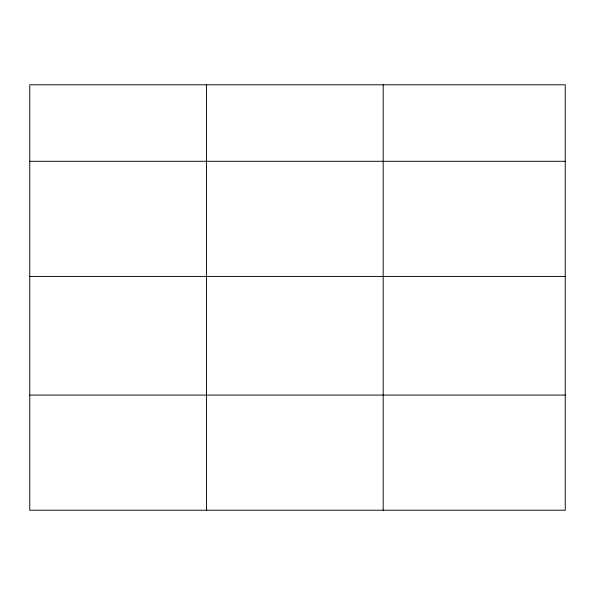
<?xml version="1.0" encoding="UTF-8"?>
<svg xmlns="http://www.w3.org/2000/svg" width="595" height="595" viewBox="0 0 595 595"><rect width="100%" height="100%" fill="white"/><g stroke="black" fill="none" stroke-linecap="round" stroke-linejoin="round"><path stroke-width="0.89" d="M565.25 276.43L565.25 84.795L29.75 84.795L29.75 510.205L565.25 510.205L565.25 276.43L29.75 276.43M29.75 161.29L565.25 161.29M29.75 395.065L565.25 395.065M383.18 84.795L383.18 510.205M206.465 84.795L206.465 510.205"/></g></svg>
